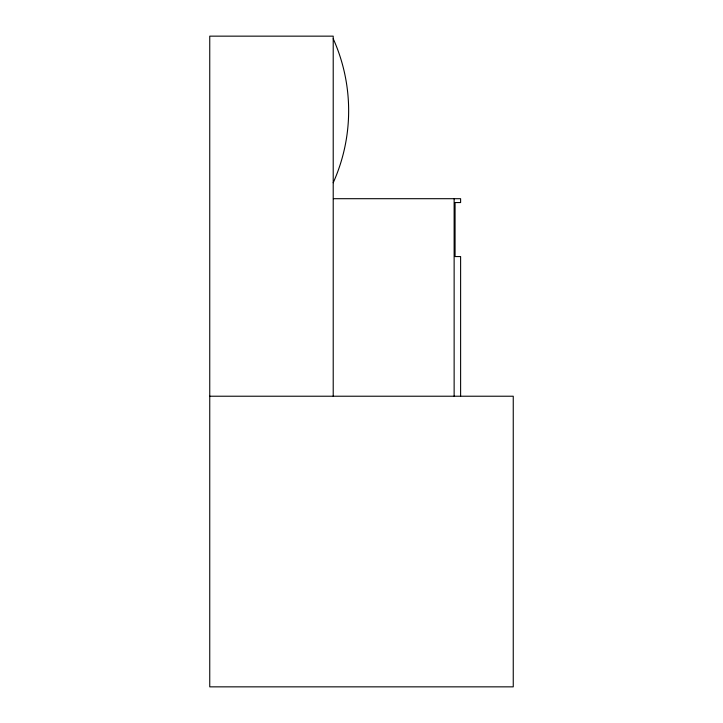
<?xml version="1.0" encoding="UTF-8"?>
<svg xmlns="http://www.w3.org/2000/svg" width="723" height="723" viewBox="0 0 723 723"><rect width="100%" height="100%" fill="white"/><g stroke="black" fill="none" stroke-linecap="round" stroke-linejoin="round"><path stroke-width="1.08" d="M333.411 198.698L460.614 198.698L460.614 202.557L455.074 202.557L455.074 256.566L460.614 256.566L460.614 396.222M209.751 396.222L513.249 396.222L513.249 686.85L209.751 686.85L209.751 36.15L333.213 36.15L333.213 396.222M454.134 198.698L454.134 396.222M333.213 38.726A175.752 175.752 0 0 1 333.213 182.747"/></g></svg>
